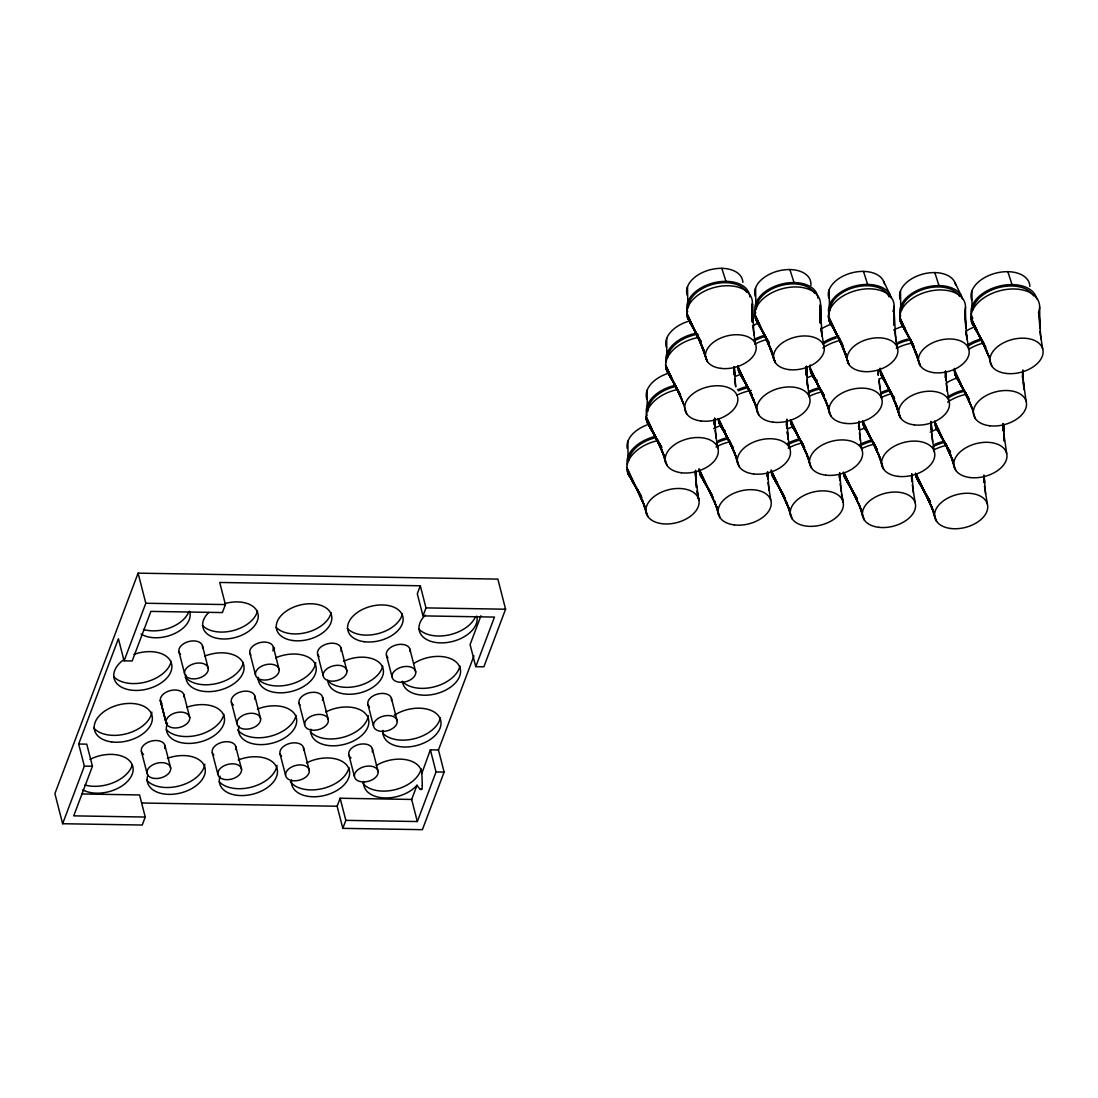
<?xml version="1.0" encoding="UTF-8"?>
<svg xmlns="http://www.w3.org/2000/svg" width="1098" height="1098" viewBox="0 0 1098 1098"><rect width="100%" height="100%" fill="white"/><g stroke="black" fill="none" stroke-linecap="round" stroke-linejoin="round"><path stroke-width="1.5" d="M695.432 471.426L695.816 478.234L695.556 470.301M714.661 418.777L714.647 425.502L714.716 418.997M734.205 367.006L734.178 373.732L734.26 367.212M767.598 472.62L767.982 479.428L767.776 473.073M806.371 366.512L806.344 374.912L806.44 366.773M839.764 473.814L840.135 480.622L839.943 474.267M858.993 422.854L858.965 427.891L859.048 421.385M911.93 475.009L912.301 481.816L912.109 475.461M931.159 422.359L931.131 429.085L931.214 422.579M984.096 476.203L984.467 483.01L984.261 476.656M1003.325 423.554L1003.298 430.279L1003.38 423.759M1022.869 370.095L1022.842 378.494L1022.924 370.355M786.882 420.191L788.295 439.378L787.225 431.706L789.668 448.286M945.529 371.646L945.447 377.932L945.556 371.261M752.459 303.117L752.171 321.44L752.405 304.16L752.459 322.263L752.267 305.23L754.01 334.863M820.522 304.338L820.233 322.675L820.467 305.381L820.522 323.485L820.33 306.452L822.073 336.098L820.92 328.275L824.008 346.597M894.129 306.191L893.841 324.514L894.074 307.234L894.129 325.337L893.937 308.305L895.68 337.937M965.444 307.371L965.815 328.206L964.744 311.626A33.516 21.095 -15.2 0 0 926.424 291.972A33.516 21.095 -15.2 0 0 905.301 328.48M422.305 785.701L422.016 776.78A105.683 33.146 -89.1 0 0 421.783 773.486M714.496 419.532L714.345 424.651L714.496 419.697M734.027 367.748L733.876 372.867L734.027 367.912M767.378 473.389L767.282 476.806L767.378 473.499M786.662 420.726L786.511 425.846L786.662 420.891M806.248 367.24L806.042 374.061L806.248 367.459M839.545 474.583L839.448 478.001L839.599 473.046M858.814 421.92L858.663 427.04L858.828 422.085M878.359 370.136L878.208 375.255L878.359 370.301M911.765 474.075L911.601 479.195L911.765 474.24M931.035 421.412L930.83 428.234L931.035 421.632M983.918 475.269L983.767 480.389L983.932 475.434M1003.147 424.308L1002.996 429.428L1003.147 424.473M1022.691 372.524L1022.54 377.643L1022.746 371.042M1039.682 307.138L1039.82 327.931L1039.037 313.218M480.951 615.758L470.095 644.553L475.763 666.664L483.861 666.802L505.588 609.212L497.861 579.113L138.087 573.156L54.9 793.621L62.627 823.72L142.218 825.037L145.238 817.049L139.57 794.938L81.677 793.978M62.627 823.72L84.354 766.13L78.685 744.019L118.406 638.734L124.088 660.845L132.172 660.982L150.879 611.394L222.386 612.574L225.406 604.573L219.724 582.462L420.314 585.783L425.983 607.894L422.977 615.882L494.484 617.076L475.763 666.664M124.088 660.845L145.814 603.255L138.087 573.156M78.685 744.019L86.769 744.156L92.438 766.267L73.731 815.855L145.238 817.049M473.965 655.849L438.459 749.975L444.127 772.086L422.401 829.676L342.809 828.359L337.127 806.248L340.147 798.246L411.654 799.44L417.02 785.221L418.873 787.801A36.083 11.323 -89.1 0 0 420.342 789.297M420.314 585.783L417.295 593.785L422.977 615.882M342.809 828.359L345.829 820.357L340.147 798.246M421.783 773.486L430.375 749.838L438.459 749.975M345.829 820.357L417.336 821.537L436.043 771.949L430.375 749.838M421.618 789.27L421.248 789.531A9.758 3.061 -89.1 0 1 420.465 789.325L420.342 789.27M417.02 785.221L415.415 786.909A29.66 18.542 -14.4 0 1 381.912 797.752A29.66 18.542 -14.4 0 1 363.726 781.364M145.814 603.255L225.406 604.573M425.983 607.894L505.588 609.212M84.354 766.13L92.438 766.267M436.043 771.949L444.127 772.086M141.697 803.009L337.127 806.248M972.732 324.418L983.135 342.164M956.152 376.751L969.15 398.945M936.621 428.536L947.011 446.296M917.393 479.497L929.512 500.208M864.455 427.342L875.71 446.57M811.82 374.363L823.953 395.074L811.312 373.402L824.131 395.953L810.887 372.4L824.241 396.666L810.53 371.385L823.61 395.925L809.967 368.214L822.114 393.564M845.227 478.303L857.36 499.014M792.289 426.148L803.544 445.39M739.668 373.169L749.193 389.447M773.061 477.108L783.45 494.855M720.123 424.953L730.513 442.714M667.502 371.975L677.027 388.253M700.895 475.914L712.163 495.143M647.957 423.759L661.82 447.435L647.449 422.799L660.269 445.349M628.729 474.72L640.861 495.431M983.218 342.288L972.224 323.457L985.853 347.421L971.799 322.455L985.153 346.707L971.442 321.44L984.522 345.98L970.879 318.255L983.026 343.605M966.638 394.635L955.644 375.791L969.26 399.754L955.205 374.789L968.573 399.054L954.862 373.773L967.942 398.313L954.299 370.602L966.446 395.953M947.094 446.406L936.1 427.575L949.729 451.539L935.674 426.573L949.029 450.839L935.318 425.557L948.411 450.098L934.755 422.387L952.982 460.68L946.901 447.737M930.404 501.717L916.885 478.522L930.5 502.5L916.446 477.534L929.814 501.786L916.089 476.518L929.183 501.059L915.526 473.334L933.767 511.641M875.779 446.666L863.934 426.381L876.767 448.931M857.401 499.068L844.719 477.328L855.932 497.078M802.762 444.031L791.782 425.187L804.601 447.737M749.289 389.598L739.146 372.208L751.965 394.758L738.721 371.22L751.293 394.045M783.547 494.978L772.553 476.134L785.372 498.698M730.609 442.837L719.615 423.993L733.231 447.957L719.176 422.991L732.544 447.257L718.833 421.975L731.913 446.515L718.257 418.805A35.095 22.07 -15.1 0 0 725.105 430.54M677.137 388.404L666.98 371.014L680.609 394.978L666.555 370.026L679.127 392.851M712.218 495.239L700.387 474.954L712.41 496.09M640.903 495.486L628.221 473.76L641.836 497.723L627.781 472.758L641.15 497.023L627.438 471.742L640.518 496.282L626.876 468.558L645.102 506.864M901.485 323.869L910.764 340.092M881.79 376.106L891.054 392.329M892.743 395.28L894.431 398.217M830.184 322.688L841.988 343.331M756.577 320.836L769.231 342.96L756.083 319.916L769.355 343.798L755.671 318.969L768.696 343.125L755.342 317.995L768.092 342.425L754.793 314.961L766.651 340.16M688.515 319.614L701.155 341.739L688.021 318.695L701.279 342.562L687.609 317.747L700.62 341.89L687.266 316.773L700.016 341.19L686.73 313.74L698.589 338.939M913.344 344.58L901.005 322.949L911.779 342.343M891.164 392.494L881.296 375.187L894.554 399.054L880.884 374.24L893.896 398.382L880.541 373.265L893.292 397.682L880.006 370.232L891.864 395.417M892.811 395.376L894.458 398.258M841.205 341.958L829.69 321.769L842.962 345.637L829.278 320.822L842.29 344.978L828.949 319.847L841.699 344.264L828.4 316.814L840.258 342.013M876.739 448.876L863.508 425.379L876.863 449.645L863.152 424.363L876.245 448.904L862.589 421.193A35.095 22.07 -15.1 0 0 867.996 431.775M855.85 496.9L844.28 476.34L856.852 499.165M804.573 447.682L791.342 424.185L803.914 447.023M784.521 497.174L772.114 475.146L785.482 499.398L771.304 472.03A35.095 22.07 -15.1 0 0 777.549 482.31M712.355 495.98L699.948 473.952L713.316 498.204L699.604 472.936L712.684 497.476L699.042 469.752A35.095 22.07 -15.1 0 0 704.436 480.348M660.241 445.294L647.01 421.81L660.378 446.062L646.667 420.781L659.747 445.321L646.393 419.752L659.184 444.566L646.2 418.681L658.676 443.77L646.077 416.513L664.043 455.56M914.263 346.817L900.593 322.002L913.605 346.144L900.25 321.028L913.001 345.445L899.715 317.995L911.573 343.194A33.516 21.095 -15.2 0 0 896.256 348.45M856.838 499.11L843.923 475.324L857.016 499.865L843.36 472.14L861.601 510.446M803.901 446.955L790.985 423.169L804.079 447.709L790.423 419.999L802.569 445.349M751.279 393.99L738.364 370.191L751.444 394.731L737.801 367.02L749.948 392.37M679.113 392.796L666.198 368.997L679.291 393.537L665.635 365.826L677.782 391.176M771.304 472.03L783.78 497.12L771.194 470.946L788.762 507.811M954.807 282.296L961.546 296.295M883.506 281.115L890.245 295.115M862.589 421.193L880.816 459.486M718.257 418.805L736.497 457.097M699.042 469.752L717.269 508.058M982.834 343.194L989.106 356.562M966.254 395.527L972.526 408.895M821.922 393.153L828.194 406.507M802.377 444.923L808.663 458.291M749.756 391.959L756.028 405.313M677.59 390.764L683.189 402.678M658.045 442.549L664.331 455.903M911.381 342.796L917.503 356.04M891.672 395.019L897.793 408.278M840.08 341.615L846.201 354.874M766.473 339.762L772.594 353.021M698.397 338.541L704.532 351.785M970.852 317.171L988.818 356.205M954.272 369.504L972.238 408.552L965.32 392.027M934.727 421.289L952.693 460.337L945.776 443.812M916.212 473.773L933.478 511.284M863.275 421.632L879.869 457.688M809.94 367.116L827.631 405.807L820.988 389.639M844.046 472.579L861.312 510.09L854.395 493.578M791.109 420.438L808.375 457.948M737.774 365.922L755.74 404.97M771.18 469.862L789.146 508.896M718.943 419.244L736.209 456.754M665.608 364.728L683.574 403.776L676.656 387.251M699.014 468.668L716.98 507.701L710.063 491.19M626.848 467.474L644.814 506.507M899.687 316.951L917.228 355.711M879.978 369.189L897.519 407.948M828.386 315.771L845.927 354.53M754.779 313.918L772.319 352.678M686.717 312.697L704.243 351.456M982.655 342.768L988.543 355.848L981.9 339.694M927.302 497.847L933.204 510.927L926.547 494.773M874.365 445.706L880.267 458.786L873.61 442.618M802.199 444.512L808.101 457.591L801.444 441.423M749.577 391.533L755.204 404.242M782.984 495.459L788.872 508.539L782.229 492.384L787.39 505.876M730.046 443.317L735.935 456.397L729.292 440.229M657.88 442.123L663.768 455.203L657.126 439.035M638.652 493.084L644.54 506.151L637.897 489.996M911.216 342.384L916.967 355.368L910.503 339.447L915.554 352.815M891.507 394.621L897.258 407.605L890.794 391.67L895.844 405.052M839.901 341.204L845.666 354.187L839.188 338.266L844.238 351.648M766.294 339.351L772.059 352.334L765.58 336.413L770.631 349.795M698.232 338.129L703.983 351.113L697.518 335.192L702.569 348.56M754.546 402.733L749.275 390.668L754.971 403.872L748.822 388.445M991.961 366.32L986.32 349.397M975.381 418.667L969.74 401.744M955.85 470.452L950.209 453.954M936.621 521.399L930.98 504.915M883.684 469.258L878.043 452.76M831.049 416.279L825.422 399.782M864.455 520.205L858.828 503.721M811.518 468.064L805.877 451.566M758.896 415.085L753.255 398.588M792.289 519.011L786.662 502.527M739.352 466.87L733.725 450.372M686.73 413.891L681.076 396.968M720.123 517.817L714.496 501.333M667.186 465.676L661.559 449.178M647.957 516.623L642.33 500.139M910.462 339.007L920.357 365.867M890.753 391.245L900.648 418.105M839.146 337.827L849.056 364.687M765.539 335.974L775.449 362.834M697.477 334.753L707.386 361.613M915.416 352.431L920.124 365.524L914.84 349.205M895.707 404.668L900.415 417.762L895.145 401.854M844.101 351.25L848.823 364.344L843.525 348.025M770.494 349.411L775.215 362.491L769.945 346.597M702.432 348.176L707.153 361.269L701.855 344.95M1007.854 271.686L1012.027 284.602M934.81 272.592L938.955 285.59M863.495 271.412L867.64 284.423M789.887 269.559L794.046 282.57M721.825 268.324L725.97 281.335M950.195 453.529L954.313 467.446M930.967 504.476L935.098 518.393M878.029 452.335L882.147 466.252M858.801 503.282L862.932 517.199M825.408 399.356L829.525 413.273M805.863 451.141L809.995 465.058M786.635 502.088L790.766 516.005M753.242 398.162L757.359 412.079M733.697 449.947L737.829 463.864M714.482 500.894L718.6 514.811M661.531 448.753L665.663 462.67M642.316 499.714L646.434 513.617M895.131 401.443L899.193 415.222M769.931 346.186L773.994 359.966M160.486 701.032L166.416 723.829L160.349 700.304L166.018 722.415M386.469 655.382L392 676.752M367.94 704.463L373.471 725.847M348.876 754.985L354.407 776.368M317.624 654.243L323.155 675.613M299.095 703.324L304.64 724.707M280.031 753.859L285.576 775.229M249.891 653.118L255.422 674.501M231.362 702.198L236.907 723.582M212.298 752.734L217.843 774.117M179.001 651.951L184.546 673.321M141.422 751.554L146.954 772.937M411.654 799.44L417.336 821.537M346.899 670.864A12.133 7.59 -14.4 0 0 328.343 667.859A12.133 7.59 -14.4 0 0 329.839 680.993A12.133 7.59 -14.4 0 0 346.899 670.864L341.08 648.026M409.911 649.165L415.73 672.003A12.133 7.59 -14.4 0 1 398.684 682.133A12.133 7.59 -14.4 0 1 397.174 668.998A12.133 7.59 -14.4 0 1 415.73 672.003M391.396 698.246L397.215 721.098A12.133 7.59 -14.4 0 1 380.169 731.213A12.133 7.59 -14.4 0 1 378.659 718.092A12.133 7.59 -14.4 0 1 397.215 721.098M372.332 748.781L378.151 771.62A12.133 7.59 -14.4 0 1 361.105 781.749A12.133 7.59 -14.4 0 1 359.595 768.614A12.133 7.59 -14.4 0 1 378.151 771.62M322.551 697.106L328.371 719.959A12.133 7.59 -14.4 0 1 311.324 730.074A12.133 7.59 -14.4 0 1 309.814 716.953A12.133 7.59 -14.4 0 1 328.371 719.959M303.487 747.642L309.307 770.48A12.133 7.59 -14.4 0 1 292.26 780.609A12.133 7.59 -14.4 0 1 290.75 767.475A12.133 7.59 -14.4 0 1 309.307 770.48M273.347 646.9L279.167 669.753A12.133 7.59 -14.4 0 1 262.106 679.868A12.133 7.59 -14.4 0 1 260.61 666.747A12.133 7.59 -14.4 0 1 279.167 669.753M254.818 695.995L260.638 718.833A12.133 7.59 -14.4 0 1 243.591 728.962A12.133 7.59 -14.4 0 1 242.082 715.827A12.133 7.59 -14.4 0 1 260.638 718.833M235.754 746.516L241.574 769.355A12.133 7.59 -14.4 0 1 224.527 779.484A12.133 7.59 -14.4 0 1 223.018 766.363A12.133 7.59 -14.4 0 1 241.574 769.355M202.457 645.734L208.277 668.572A12.133 7.59 -14.4 0 1 191.23 678.701A12.133 7.59 -14.4 0 1 189.721 665.566A12.133 7.59 -14.4 0 1 208.277 668.572M183.942 694.814L189.762 717.667A12.133 7.59 -14.4 0 1 172.702 727.782A12.133 7.59 -14.4 0 1 171.206 714.661A12.133 7.59 -14.4 0 1 189.762 717.667M164.878 745.35L170.698 768.188A12.133 7.59 -14.4 0 1 153.638 778.317A12.133 7.59 -14.4 0 1 152.142 765.182A12.133 7.59 -14.4 0 1 170.698 768.188M841.384 494.127L843.209 502.431A27.107 16.95 -14.4 0 1 806.522 526.12A27.107 16.95 -14.4 0 1 800.758 497.298A27.107 16.95 -14.4 0 1 843.223 502.431M697.052 491.739L698.891 500.043A27.107 16.95 -14.4 0 1 662.19 523.732A27.107 16.95 -14.4 0 1 656.426 494.91A27.107 16.95 -14.4 0 1 698.891 500.043M1006.674 453.46L1003.805 433.422L1004.354 441.3L1003.352 425.118M843.127 502.019L840.162 483.861M698.795 499.631L697.065 490.861M968.82 349.246L965.842 331.308L966.995 339.117L964.744 311.626M949.111 401.484L946.133 383.531M895.844 339.584L897.505 348.066M1042.702 348.931L1039.833 331.171M1026.108 401.264L1023.35 381.637L1023.899 389.516L1022.801 371.769M987.349 504.009L984.481 486.249M934.412 451.854L931.543 434.094M915.183 502.815L912.328 485.055M897.395 347.695L894.527 330.127M881.667 398.478L878.922 381.116M809.5 397.284L806.755 379.922L807.826 387.594L806.22 366.622M770.727 500.029L767.996 482.667M717.79 447.874L715.059 430.512M698.561 498.835L695.926 479.606L696.475 487.485L695.473 471.303M755.451 343.866L752.857 327.053M861.834 449.48L859.391 432.9M734.589 378.728L735.729 386.825M947.286 391.355L945.57 371.783M1040.904 338.843L1038.955 311.585M985.565 493.922L984.124 476.079M932.627 441.767L931.104 422.359M913.399 492.728L911.958 474.885M879.992 388.788L879.004 378.796M860.461 440.572L859.02 422.73M841.233 491.533L839.805 473.691M769.067 490.339L767.639 472.497M735.674 386.4L734.15 366.993M716.129 438.184L714.606 418.777M421.728 772.759L421.632 772.086A29.66 18.542 -14.4 0 0 376.243 765.471M1022.801 372.098L1023.24 380.265L1022.924 370.74M1003.27 423.883L1003.696 432.049L1003.448 424.116M931.104 422.689L931.529 430.855L931.282 422.922M858.938 421.495L859.363 429.661L859.116 421.728M806.22 366.883L806.742 376.683L806.44 367.157M786.772 420.301L787.197 428.467L786.95 420.534M734.15 367.322L734.576 375.489L734.329 367.556M714.606 419.107L715.031 427.273L714.784 419.34M945.762 372.414L946.105 380.443L945.653 371.934M945.639 371.179L945.954 379.592L945.762 371.467M1022.869 371.097L1023.075 379.373L1022.993 371.33M1003.38 424.528L1003.531 431.157L1003.476 424.734M984.151 475.489L984.302 482.118L984.247 475.681M931.173 421.687L931.365 429.963L931.296 421.92M911.985 474.295L912.136 480.924L912.081 474.487M859.048 422.14L859.199 428.769L859.144 422.346M839.819 473.101L839.984 479.73L839.915 473.293M806.385 367.514L806.577 375.791L806.481 366.142M786.841 419.299L787.033 427.575L786.964 419.532M767.653 471.907L767.818 478.536L767.749 472.099M734.26 367.967L734.411 374.596L734.342 366.567M714.674 418.105L714.88 426.381L714.798 418.352M695.528 472.373L695.652 477.342L695.583 470.905M900.484 290.915L900.744 306.301M829.182 289.735L829.443 305.12M755.575 287.882L755.836 303.268M687.499 286.66L687.773 302.046M971.936 290.874L972.032 306.273M666.692 338.431L666.788 353.831M647.147 390.215L647.244 405.615M627.932 441.176L628.015 456.576M351.003 757.922A12.133 7.59 -14.4 0 1 358.236 744.664A12.133 7.59 -14.4 0 1 372.195 751.897M369.463 706.892A12.133 7.59 -14.4 0 1 377.245 694.156A12.133 7.59 -14.4 0 1 391.478 700.551M387.978 657.798A12.133 7.59 -14.4 0 1 395.76 645.075A12.133 7.59 -14.4 0 1 409.993 651.471M281.555 756.275A12.133 7.59 -14.4 0 1 289.337 743.552A12.133 7.59 -14.4 0 1 303.57 749.948M300.111 705.218A12.133 7.59 -14.4 0 1 309.526 692.728A12.133 7.59 -14.4 0 1 322.414 700.236M319.147 656.659A12.133 7.59 -14.4 0 1 327.52 643.771A12.133 7.59 -14.4 0 1 340.929 651.141M213.822 755.163A12.133 7.59 -14.4 0 1 222.208 742.262A12.133 7.59 -14.4 0 1 235.617 749.632M233.503 705.136A12.133 7.59 -14.4 0 1 240.723 691.877A12.133 7.59 -14.4 0 1 254.681 699.11M250.907 655.012A12.133 7.59 -14.4 0 1 260.94 642.399A12.133 7.59 -14.4 0 1 272.853 650.84M180.525 654.367A12.133 7.59 -14.4 0 1 188.307 641.644A12.133 7.59 -14.4 0 1 202.54 648.04M162.01 703.461A12.133 7.59 -14.4 0 1 169.778 690.724A12.133 7.59 -14.4 0 1 184.011 697.12M143.55 754.491A12.133 7.59 -14.4 0 1 150.783 741.232A12.133 7.59 -14.4 0 1 164.727 748.465M459.884 666.088A31.389 19.627 -14.4 0 1 434.726 686.717A31.389 19.627 -14.4 0 1 402.28 681.405M413.864 663.453A29.66 18.542 -14.4 0 1 457.619 663.521A29.66 18.542 -14.4 0 1 438.912 692.948A29.66 18.542 -14.4 0 1 402.444 681.419M382.694 666.061A29.975 18.748 -14.4 0 1 358.662 685.77A29.975 18.748 -14.4 0 1 327.671 680.691M343.454 661.353A28.328 17.705 -14.4 0 1 382.145 666.212A28.328 17.705 -14.4 0 1 360.089 692.865A28.328 17.705 -14.4 0 1 327.863 680.184M368.365 715.676A31.389 19.627 -14.4 0 1 343.399 737.211A31.389 19.627 -14.4 0 1 310.24 731.611M325.735 711.984A29.66 18.542 -14.4 0 1 367.501 716.459A29.66 18.542 -14.4 0 1 343.001 744.691A29.66 18.542 -14.4 0 1 310.789 729.209M440.353 717.872A31.389 19.627 -14.4 0 1 415.181 738.501A31.389 19.627 -14.4 0 1 382.749 733.19M394.319 715.237A29.66 18.542 -14.4 0 1 438.678 716.061A29.66 18.542 -14.4 0 1 416.581 745.542A29.66 18.542 -14.4 0 1 382.955 730.403M421.124 768.82A31.389 19.627 -14.4 0 1 395.211 789.654A31.389 19.627 -14.4 0 1 362.848 783.368M422.263 785.715A4.365 1.373 -89.1 0 1 421.742 789.407M348.958 767.626A31.389 19.627 -14.4 0 1 322.675 788.542A31.389 19.627 -14.4 0 1 290.366 781.776M306.507 762.945A29.66 18.542 -14.4 0 1 348.272 767.406A29.66 18.542 -14.4 0 1 323.773 795.652A29.66 18.542 -14.4 0 1 291.56 780.17M276.984 765.43A31.389 19.627 -14.4 0 1 252.375 786.868A31.389 19.627 -14.4 0 1 219.188 781.749M238.239 759.994A29.66 18.542 -14.4 0 1 277.108 768.778A29.66 18.542 -14.4 0 1 247.338 795.213A29.66 18.542 -14.4 0 1 220.08 776.121M296.021 715.484A31.389 19.627 -14.4 0 1 270.108 736.305A31.389 19.627 -14.4 0 1 237.744 730.019M257.454 709.047A29.66 18.542 -14.4 0 1 296.254 717.516A29.66 18.542 -14.4 0 1 267.514 744.128A29.66 18.542 -14.4 0 1 239.007 726.121M315.744 662.698A31.389 19.627 -14.4 0 1 290.764 684.232A31.389 19.627 -14.4 0 1 257.605 678.633M273.292 648.767A31.389 19.627 -14.4 0 1 274.692 648.191M275.68 657.812A29.66 18.542 -14.4 0 1 315.277 664.304A29.66 18.542 -14.4 0 1 290.38 691.713A29.66 18.542 -14.4 0 1 258.085 677.178M243.399 662.506A31.389 19.627 -14.4 0 1 217.486 683.327A31.389 19.627 -14.4 0 1 185.109 677.054M204.832 656.069A29.66 18.542 -14.4 0 1 243.44 663.961A29.66 18.542 -14.4 0 1 216.786 690.82A29.66 18.542 -14.4 0 1 186.001 675.037M223.855 714.29A31.389 19.627 -14.4 0 1 198.697 734.919A31.389 19.627 -14.4 0 1 166.251 729.607M186.646 707.345A29.66 18.542 -14.4 0 1 224.363 717.516A29.66 18.542 -14.4 0 1 192.974 743.222A29.66 18.542 -14.4 0 1 167.5 723.019M204.818 764.235A31.389 19.627 -14.4 0 1 179.839 785.77A31.389 19.627 -14.4 0 1 146.679 780.184M167.418 758.293A29.66 18.542 -14.4 0 1 205.079 768.175A29.66 18.542 -14.4 0 1 174.692 794.074A29.66 18.542 -14.4 0 1 147.914 774.927M132.213 765.059A31.389 19.627 -14.4 0 1 84.917 785.029M90.022 759.363A29.66 18.542 -14.4 0 1 128.301 759.638A29.66 18.542 -14.4 0 1 122.056 785.88A29.66 18.542 -14.4 0 1 82.748 789.887M151.881 712.094A31.389 19.627 -14.4 0 1 126.901 733.629A31.389 19.627 -14.4 0 1 93.742 728.029M171.233 661.312A31.389 19.627 -14.4 0 1 146.061 681.94A31.389 19.627 -14.4 0 1 113.629 676.629M134.011 654.367A29.66 18.542 -14.4 0 1 171.81 668.229A29.66 18.542 -14.4 0 1 129.44 689.86A29.66 18.542 -14.4 0 1 124.088 659.431M402.403 613.823A29.975 18.748 -14.4 0 1 378.371 633.546A29.975 18.748 -14.4 0 1 347.38 628.454M257.495 610.804A29.975 18.748 -14.4 0 1 233.449 630.513A29.975 18.748 -14.4 0 1 202.471 625.435M224.665 603.667A28.328 17.705 -14.4 0 1 258.14 617.762A28.328 17.705 -14.4 0 1 220.135 638.789A28.328 17.705 -14.4 0 1 208.744 612.478M188.87 611.504A29.975 18.748 -14.4 0 1 143.413 629.442M189.57 611.325A28.328 17.705 -14.4 0 1 174.568 633.587A28.328 17.705 -14.4 0 1 141.12 634.095M475.475 616.774A31.389 19.627 -14.4 0 1 449.055 634.919A31.389 19.627 -14.4 0 1 418.873 629.058M476.779 616.088A29.66 18.542 -14.4 0 1 440.655 642.879A29.66 18.542 -14.4 0 1 425.351 615.127M331.102 612.657A29.975 18.748 -14.4 0 1 307.056 632.366A29.975 18.748 -14.4 0 1 276.078 627.274M833.56 326.93A33.516 21.095 -15.2 0 1 856.303 290.476A33.516 21.095 -15.2 0 1 892.949 311.516M830.019 310.707A30.47 19.05 -14.4 0 1 856.22 286.962A30.47 19.05 -14.4 0 1 889.051 296.94M828.963 298.409A28.685 17.939 -14.4 0 1 851.581 272.908A28.685 17.939 -14.4 0 1 884.343 283.696M829.333 314.81A32.103 20.08 -14.4 0 1 854.299 286.18A32.103 20.08 -14.4 0 1 891.219 297.983M976.74 329.249A35.095 22.07 -15.1 0 1 999.647 290.805A35.095 22.07 -15.1 0 1 1038.461 312.71M972.691 310.158A31.897 19.942 -14.4 0 1 999.962 287.292A31.897 19.942 -14.4 0 1 1033.575 295.856M971.716 299.946A30.03 18.776 -14.4 0 1 996.806 272.894A30.03 18.776 -14.4 0 1 1029.897 286.386M972.855 318.365A33.613 21.013 -14.4 0 1 996.408 286.907A33.613 21.013 -14.4 0 1 1036.704 298.807M692.33 324.226A33.516 21.095 -15.2 0 1 713.439 287.717A33.516 21.095 -15.2 0 1 751.663 307.371M688.336 307.632A30.47 19.05 -14.4 0 1 713.041 284.272A30.47 19.05 -14.4 0 1 746.558 292.095M687.293 295.321A28.685 17.939 -14.4 0 1 711.271 269.49A28.685 17.939 -14.4 0 1 742.866 282.378M687.664 311.736A32.103 20.08 -14.4 0 1 714.153 282.708A32.103 20.08 -14.4 0 1 749.797 296.872M759.116 324.308A33.516 21.095 -15.2 0 1 782.709 288.609A33.516 21.095 -15.2 0 1 819.726 308.593M756.412 308.854A30.47 19.05 -14.4 0 1 781.103 285.494A30.47 19.05 -14.4 0 1 814.634 293.317M755.355 296.556A28.685 17.939 -14.4 0 1 780.678 270.424A28.685 17.939 -14.4 0 1 810.873 285.356M755.74 312.957A32.103 20.08 -14.4 0 1 782.229 283.929A32.103 20.08 -14.4 0 1 817.873 298.107M901.389 310.02A30.47 19.05 -14.4 0 1 927.439 288.17A30.47 19.05 -14.4 0 1 959.542 296.35M900.278 299.589A28.685 17.939 -14.4 0 1 922.883 274.088A28.685 17.939 -14.4 0 1 955.644 284.862M900.648 315.991A32.103 20.08 -14.4 0 1 925.614 287.36A32.103 20.08 -14.4 0 1 962.534 299.164M671.496 376.806A35.095 22.07 -15.1 0 1 669.396 354.366A35.095 22.07 -15.1 0 1 698.685 337.402M667.46 357.728A31.897 19.942 -14.4 0 1 697.916 334.204M666.472 347.517A30.03 18.776 -14.4 0 1 688.693 321.234M666.088 361.956A33.613 21.013 -14.4 0 1 694.444 333.586M651.498 428.193A35.095 22.07 -15.1 0 1 677.452 389.529M647.847 411.462A31.897 19.942 -14.4 0 1 675.311 386.606M646.928 399.288A30.03 18.776 -14.4 0 1 669.149 373.018M647.147 415.758A33.613 21.013 -14.4 0 1 674.913 385.371M631.83 478.755A35.095 22.07 -15.1 0 1 658.224 440.476M628.687 460.474A31.897 19.942 -14.4 0 1 656.082 437.567M627.205 448.437A30.03 18.776 -14.4 0 1 647.038 424.94M627.315 464.687A33.613 21.013 -14.4 0 1 655.684 436.318M716.047 446.968A35.095 22.07 -15.1 0 1 728.701 442.069M716.225 443.235A31.897 19.942 -14.4 0 1 728.249 438.761M713.686 428.604A30.03 18.776 -14.4 0 1 719.204 426.134M718.229 440.806A33.613 21.013 -14.4 0 1 727.85 437.512M736.744 395.239A35.095 22.07 -15.1 0 1 751.307 390.38M738.323 390.874A31.897 19.942 -14.4 0 1 747.477 387.8M735.619 376.326A30.03 18.776 -14.4 0 1 741.315 374.212M737.458 389.845A33.613 21.013 -14.4 0 1 747.065 386.565M742.756 377.204A35.095 22.07 -15.1 0 1 737.842 365.922M754.806 344.223A35.095 22.07 -15.1 0 1 765.8 339.776M754.985 340.49A31.897 19.942 -14.4 0 1 763.92 336.839M752.446 325.873A30.03 18.776 -14.4 0 1 757.977 323.388M753.983 339.57A33.613 21.013 -14.4 0 1 763.357 335.659M817.324 380.306A35.095 22.07 -15.1 0 1 810.228 364.893M822.841 347.942A35.095 22.07 -15.1 0 1 839.641 340.517M824.447 343.262A31.897 19.942 -14.4 0 1 836.086 338.033M822.073 328.535A30.03 18.776 -14.4 0 1 830.129 324.583M823.322 342.425A33.613 21.013 -14.4 0 1 838.776 335.974M796.283 430.979A35.095 22.07 -15.1 0 1 790.478 419.985M808.91 396.433A35.095 22.07 -15.1 0 1 821.784 391.917M807.62 393.468A31.897 19.942 -14.4 0 1 819.643 388.994M807.785 377.52A30.03 18.776 -14.4 0 1 813.481 375.392M809.624 391.039A33.613 21.013 -14.4 0 1 819.232 387.759M788.213 448.162A35.095 22.07 -15.1 0 1 800.867 443.263M788.391 444.429A31.897 19.942 -14.4 0 1 800.415 439.955M788.556 428.481A30.03 18.776 -14.4 0 1 791.37 427.328M787.376 443.496A33.613 21.013 -14.4 0 1 800.003 438.706M849.221 483.12A35.095 22.07 -15.1 0 1 843.497 473.211M861.848 448.588A35.095 22.07 -15.1 0 1 874.722 444.059M860.558 445.623A31.897 19.942 -14.4 0 1 872.581 441.149M860.722 429.675A30.03 18.776 -14.4 0 1 866.418 427.547M859.542 444.69A33.613 21.013 -14.4 0 1 872.169 439.9M920.481 483.532A35.095 22.07 -15.1 0 1 915.581 473.334M934.014 449.782A35.095 22.07 -15.1 0 1 946.888 445.253M932.724 446.817A31.897 19.942 -14.4 0 1 944.747 442.343M930.184 432.187A30.03 18.776 -14.4 0 1 938.584 428.742M934.727 444.388A33.613 21.013 -14.4 0 1 944.335 441.094M939.284 432.159A35.095 22.07 -15.1 0 1 934.796 421.275M947.629 402.115A35.095 22.07 -15.1 0 1 966.116 394.292M949.248 397.435A31.897 19.942 -14.4 0 1 963.962 391.382M946.86 382.708A30.03 18.776 -14.4 0 1 957.813 377.781M948.109 396.598A33.613 21.013 -14.4 0 1 963.564 390.147M881.076 397.627A35.095 22.07 -15.1 0 1 892.262 393.496M879.786 394.662A31.897 19.942 -14.4 0 1 888.707 391.012M879.937 378.714A30.03 18.776 -14.4 0 1 882.765 377.561M881.79 392.233A33.613 21.013 -14.4 0 1 888.145 389.831M884.329 379.565A33.516 21.095 -15.2 0 1 880.116 368.118M896.366 344.648A30.47 19.05 -14.4 0 1 910.777 339.79M893.758 330.004A28.685 17.939 -14.4 0 1 901.801 326.71M898.274 342.329A32.103 20.08 -14.4 0 1 907.47 339.186M958.815 380.375A35.095 22.07 -15.1 0 1 954.409 368.393M968.491 349.452A35.095 22.07 -15.1 0 1 983.959 342.905M968.779 345.65A31.897 19.942 -14.4 0 1 980.418 340.421M966.405 330.923A30.03 18.776 -14.4 0 1 974.461 326.971M967.64 344.813A33.613 21.013 -14.4 0 1 979.855 339.241M950.484 452.211L948.741 449.247L950.484 452.211M111.625 741.919A29.66 18.542 -14.4 0 0 152.197 716.321A29.66 18.542 -14.4 0 0 106.039 710.228A29.66 18.542 -14.4 0 0 111.625 741.919M364.22 641.712A28.328 17.705 -14.4 0 0 402.98 617.268A28.328 17.705 -14.4 0 0 358.881 611.449A28.328 17.705 -14.4 0 0 364.22 641.712M292.905 640.532A28.328 17.705 -14.4 0 0 331.665 616.088A28.328 17.705 -14.4 0 0 287.566 610.268A28.328 17.705 -14.4 0 0 292.905 640.532M862.644 371.467A25.899 16.196 -14.4 0 0 897.697 348.848A25.899 16.196 -14.4 0 0 857.14 343.949A25.899 16.196 -14.4 0 0 862.644 371.467M1006.193 373.43A27.107 16.95 -14.4 0 0 1042.894 349.74A27.107 16.95 -14.4 0 0 1000.429 344.607A27.107 16.95 -14.4 0 0 1006.193 373.43M720.974 368.393A25.899 16.196 -14.4 0 0 756.028 345.76A25.899 16.196 -14.4 0 0 715.471 340.86A25.899 16.196 -14.4 0 0 720.974 368.393M789.037 369.614A25.899 16.196 -14.4 0 0 824.09 346.995A25.899 16.196 -14.4 0 0 783.533 342.096A25.899 16.196 -14.4 0 0 789.037 369.614M933.959 372.647A25.899 16.196 -14.4 0 0 969.012 350.015A25.899 16.196 -14.4 0 0 928.455 345.115A25.899 16.196 -14.4 0 0 933.959 372.647M700.949 420.987A27.107 16.95 -14.4 0 0 737.65 397.298A27.107 16.95 -14.4 0 0 695.185 392.178A27.107 16.95 -14.4 0 0 700.949 420.987M681.419 472.771A27.107 16.95 -14.4 0 0 718.119 449.082A27.107 16.95 -14.4 0 0 675.654 443.963A27.107 16.95 -14.4 0 0 681.419 472.771M734.356 524.926A27.107 16.95 -14.4 0 0 771.057 501.237A27.107 16.95 -14.4 0 0 728.592 496.104A27.107 16.95 -14.4 0 0 734.356 524.926M753.585 473.965A27.107 16.95 -14.4 0 0 790.285 450.276A27.107 16.95 -14.4 0 0 747.82 445.157A27.107 16.95 -14.4 0 0 753.585 473.965M773.116 422.181A27.107 16.95 -14.4 0 0 809.816 398.492A27.107 16.95 -14.4 0 0 767.351 393.372A27.107 16.95 -14.4 0 0 773.116 422.181M845.282 423.375A27.107 16.95 -14.4 0 0 881.982 399.686A27.107 16.95 -14.4 0 0 839.517 394.566A27.107 16.95 -14.4 0 0 845.282 423.375M825.751 475.159A27.107 16.95 -14.4 0 0 862.438 451.47A27.107 16.95 -14.4 0 0 819.986 446.351A27.107 16.95 -14.4 0 0 825.751 475.159M878.688 527.314A27.107 16.95 -14.4 0 0 915.375 503.625A27.107 16.95 -14.4 0 0 872.924 498.492A27.107 16.95 -14.4 0 0 878.688 527.314M950.854 528.509A27.107 16.95 -14.4 0 0 987.541 504.819A27.107 16.95 -14.4 0 0 945.09 499.686A27.107 16.95 -14.4 0 0 950.854 528.509M970.069 477.548A27.107 16.95 -14.4 0 0 1006.77 453.858A27.107 16.95 -14.4 0 0 964.305 448.725A27.107 16.95 -14.4 0 0 970.069 477.548M897.917 476.354A27.107 16.95 -14.4 0 0 934.604 452.664A27.107 16.95 -14.4 0 0 892.139 447.531A27.107 16.95 -14.4 0 0 897.917 476.354M914.25 424.885A25.899 16.196 -14.4 0 0 949.303 402.252A25.899 16.196 -14.4 0 0 908.746 397.352A25.899 16.196 -14.4 0 0 914.25 424.885M989.614 425.763A27.107 16.95 -14.4 0 0 1026.314 402.074A27.107 16.95 -14.4 0 0 983.849 396.954A27.107 16.95 -14.4 0 0 989.614 425.763"/></g></svg>
